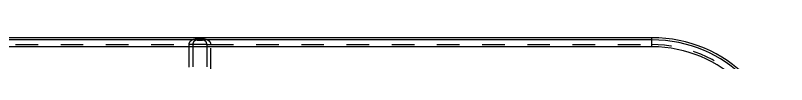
# Model space of a CAD drawing. Header units: millimetres. Extents: x 564 to 2602, y -1989 to 1042.
# Drawn here: x 843.3 to 899.1, y -243.2 to -241.4 of the extents above; entities that cross this region are included whole.
import ezdxf

# ---------------------------------------------------------------- set-up
doc = ezdxf.new("R2010")
doc.units = ezdxf.units.MM
doc.header["$LTSCALE"] = 16.335
doc.linetypes.add('HIDDEN', pattern=[0.2, 0.1, -0.1])
doc.layers.get('0').update_dxf_attribs({"linetype": 'CONTINUOUS'})
doc.layers.add('DEFAULT_2', color=8, linetype='HIDDEN')

msp = doc.modelspace()

# ---------------------------------------------------------------- linework, layer by layer
at = {"color": 7, "linetype": 'Continuous'}
for p, q in [((889.323, -241.56), (828.604, -241.559)), ((889.323, -241.402), (840.056, -241.402)), ((889.323, -242.062), (889.323, -241.402)), ((889.323, -242.062), (828.101, -242.062))]:
    msp.add_line(p, q, dxfattribs=at)
for radius in [9.727, 9.569, 9.067]:
    msp.add_arc((889.323, -251.129), radius, 0, 90, dxfattribs=at)
at = {"layer": 'DEFAULT_2', "color": 8, "linetype": 'HIDDEN'}
for p, q in [((856.141, -241.878), (857.147, -241.878)), ((856.141, -241.878), (856.141, -243.789)), ((856.845, -241.511), (856.443, -241.511)), ((856.443, -241.577), (856.443, -241.511)), ((856.443, -241.577), (856.845, -241.577)), ((856.845, -241.577), (856.845, -241.511)), ((857.147, -241.878), (857.147, -243.789)), ((840.053, -241.904), (855.84, -241.904)), ((855.84, -241.904), (855.84, -243.789)), ((857.448, -241.904), (889.323, -241.904)), ((857.448, -243.789), (857.448, -241.904))]:
    msp.add_line(p, q, dxfattribs=at)
for centre, radius, start, end in [((856.443, -241.878), 0.302, 90, 180), ((856.845, -241.878), 0.302, 0, 90), ((889.323, -251.129), 9.225, 0, 90.0002)]:
    msp.add_arc(centre, radius, start, end, dxfattribs=at)
for points, knots in [([(856.443, -241.511), (856.375, -241.513), (856.242, -241.524), (856.084, -241.578), (855.974, -241.647), (855.901, -241.714), (855.85, -241.802), (855.839, -241.87), (855.84, -241.904)], [0, 0, 0, 0, 0.255573, 0.50167, 0.623205, 0.746065, 0.871216, 1, 1, 1, 1]), ([(856.141, -241.878), (856.141, -241.88), (856.13, -241.881), (856.116, -241.884), (856.087, -241.887), (856.05, -241.89), (856.005, -241.894), (855.934, -241.899), (855.878, -241.902), (855.84, -241.904)], [0, 0, 0, 0, 0.020967, 0.078375, 0.170765, 0.294999, 0.446203, 0.619176, 1, 1, 1, 1]), ([(857.448, -241.904), (857.449, -241.87), (857.439, -241.802), (857.387, -241.714), (857.315, -241.647), (857.204, -241.579), (857.046, -241.524), (856.913, -241.513), (856.845, -241.511)], [0, 0, 0, 0, 0.12878, 0.253786, 0.376625, 0.498071, 0.744234, 1, 1, 1, 1]), ([(857.147, -241.878), (857.147, -241.88), (857.158, -241.882), (857.172, -241.886), (857.201, -241.888), (857.238, -241.891), (857.283, -241.895), (857.354, -241.899), (857.41, -241.902), (857.448, -241.904)], [0, 0, 0, 0, 0.022073, 0.079643, 0.17191, 0.295901, 0.446847, 0.619598, 1, 1, 1, 1])]:
    msp.add_open_spline(points, degree=3, knots=knots, dxfattribs=at)

doc.saveas('drawing.dxf')
